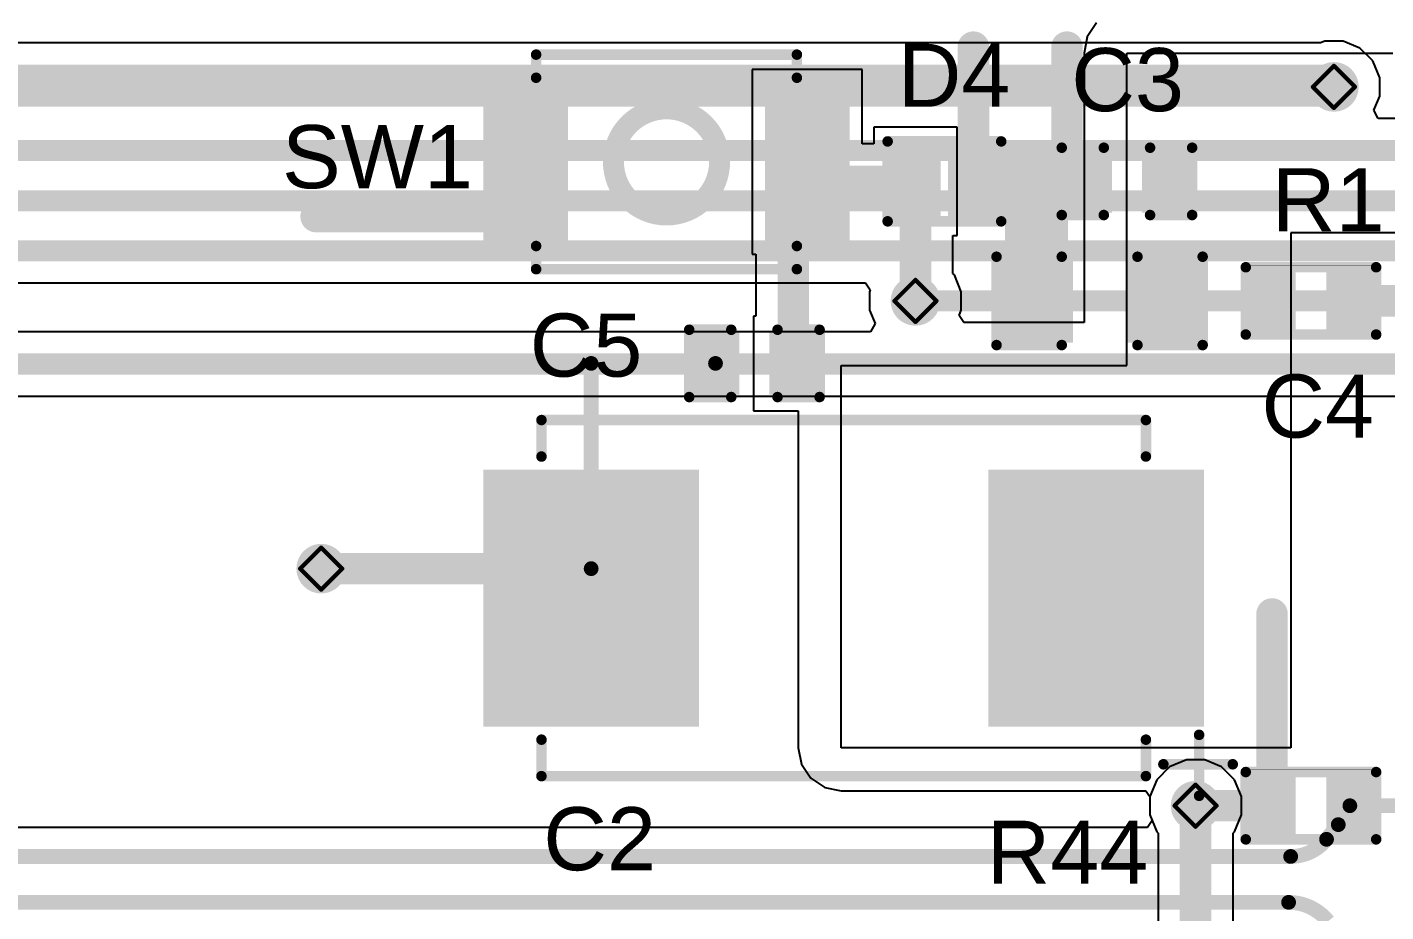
# Model space of a CAD drawing. Header units: inches. Extents: x -14 to 270, y -5 to 115.
# Drawn here: x 55.65 to 72.06, y 38.03 to 48.71 of the extents above; entities that cross this region are included whole.
import ezdxf

# ---------------------------------------------------------------- set-up
doc = ezdxf.new("R2010")
doc.units = ezdxf.units.IN
for name, color, linetype in [('Bottom Layer', 5, 'Continuous'), ('Drill Drawing', 1, 'Continuous'), ('Top Layer', 1, 'Continuous'), ('Top Overlay', 2, 'Continuous'), ('Top Paste', 8, 'Continuous'), ('Top Solder', 216, 'Continuous'), ('Via Holes', 16, 'Continuous')]:
    doc.layers.add(name, color=color, linetype=linetype)
doc.styles.add('Arial', font='', dxfattribs={"height": 0.2})
doc.styles.get('Arial').set_extended_font_data('Arial')

# ---------------------------------------------------------------- blocks, each defined once
blk = doc.blocks.new('R___0402_18')
at = {"layer": 'Top Layer'}
for points in [[(-0.6985, -0.31749746), (-0.6985, 0.31750254), (-0.2412999999999999, 0.31750254), (-0.2413, -0.31749746)], [(0.24130254, -0.31749746), (0.24130254, 0.31750254), (0.6985025399999999, 0.31750254), (0.6985025399999999, -0.31749746)]]:
    blk.add_hatch(color=1, dxfattribs=at).paths.add_polyline_path(points)
at = {"layer": 'Top Paste'}
for points in [[(-0.6985, -0.31749746), (-0.6985, 0.31750254), (-0.2412999999999999, 0.31750254), (-0.2413, -0.31749746)], [(0.24130254, -0.31749746), (0.24130254, 0.31750254), (0.6985025399999999, 0.31750254), (0.6985025399999999, -0.31749746)]]:
    blk.add_hatch(color=8, dxfattribs=at).paths.add_polyline_path(points)
at = {"layer": 'Top Solder'}
for points in [[(-0.75350116, -0.3724986199999999), (-0.75350116, 0.3725037), (-0.1862988399999999, 0.3725037), (-0.18629884, -0.3724986199999999)], [(0.18630138, -0.3724986199999999), (0.18630138, 0.3725037), (0.7535037, 0.3725037), (0.7535037, -0.3724986199999999)]]:
    blk.add_hatch(color=216, dxfattribs=at).paths.add_polyline_path(points)
at = {"layer": 'Top Overlay'}
for points in [[(-0.7874, -0.40639746, 0.127, 0.127, 0), (-0.78740254, 0.40640508, 0.127, 0.127, 0)], [(0.78740254, 0.40640508, 0.127, 0.127, 0), (-0.78740254, 0.40640508, 0.127, 0.127, 0)], [(0.78740254, 0.40640508, 0.127, 0.127, 0), (0.7874, -0.40639746, 0.127, 0.127, 0)], [(0.7874, -0.40639746, 0.127, 0.127, 0), (-0.7874, -0.40639746, 0.127, 0.127, 0)], [(0.8128, -0.4317974599999999, 0.0032258, 0.0032258, 0), (-0.8128, -0.4317974599999999, 0.0032258, 0.0032258, 0)]]:
    blk.add_lwpolyline(points, format="xyseb", dxfattribs=at)
for points in [[(-0.8191525399999998, 0.40640508, 0.0635, 0.0635, 1), (-0.75565254, 0.40640508, 0.0635, 0.0635, 1)], [(-0.8191525399999998, 0.40640508, 0.0635, 0.0635, 1), (-0.75565254, 0.40640508, 0.0635, 0.0635, 1)], [(0.75565254, 0.40640508, 0.0635, 0.0635, 1), (0.8191525399999998, 0.40640508, 0.0635, 0.0635, 1)], [(0.75565254, 0.40640508, 0.0635, 0.0635, 1), (0.8191525399999998, 0.40640508, 0.0635, 0.0635, 1)], [(-0.8191499999999999, -0.40639746, 0.0635, 0.0635, 1), (-0.7556499999999999, -0.40639746, 0.0635, 0.0635, 1)], [(-0.8191499999999999, -0.40639746, 0.0635, 0.0635, 1), (-0.7556499999999999, -0.40639746, 0.0635, 0.0635, 1)], [(-0.81360518, -0.4317974599999999, 0.0016129, 0.0016129, 1), (-0.8119948199999999, -0.4317974599999999, 0.0016129, 0.0016129, 1)], [(0.7556499999999999, -0.40639746, 0.0635, 0.0635, 1), (0.8191499999999999, -0.40639746, 0.0635, 0.0635, 1)], [(0.7556499999999999, -0.40639746, 0.0635, 0.0635, 1), (0.8191499999999999, -0.40639746, 0.0635, 0.0635, 1)], [(0.8119948199999999, -0.4317974599999999, 0.0016129, 0.0016129, 1), (0.81360518, -0.4317974599999999, 0.0016129, 0.0016129, 1)]]:
    blk.add_lwpolyline(points, format="xyseb", close=True, dxfattribs=at)
blk = doc.blocks.new('B3U_1000P_58')
at = {"layer": 'Top Layer'}
for points in [[(-2.10999959, 0.85999955), (-1.28999869, 0.85999955), (-1.28999869, -0.85999955), (-2.10999959, -0.85999955)], [(1.29000123, 0.85999955), (2.11000213, 0.85999955), (2.11000213, -0.85999955), (1.29000123, -0.85999955)]]:
    blk.add_hatch(color=1, dxfattribs=at).paths.add_polyline_path(points)
at = {"layer": 'Top Paste'}
for points in [[(-2.10999959, 0.85999955), (-1.28999869, 0.85999955), (-1.28999869, -0.85999955), (-2.10999959, -0.85999955)], [(1.29000123, 0.85999955), (2.11000213, 0.85999955), (2.11000213, -0.85999955), (1.29000123, -0.85999955)]]:
    blk.add_hatch(color=8, dxfattribs=at).paths.add_polyline_path(points)
at = {"layer": 'Top Solder'}
for points in [[(-2.21159959, 0.96159955), (-1.18839869, 0.96159955), (-1.18839869, -0.96159955), (-2.21159959, -0.96159955)], [(1.18840123, 0.96159955), (2.21160213, 0.96159955), (2.21160213, -0.96159955), (1.18840123, -0.96159955)]]:
    blk.add_hatch(color=216, dxfattribs=at).paths.add_polyline_path(points)
at = {"layer": 'Top Overlay'}
for points in [[(1.57480508, 1.2954, 0.127, 0.127, 0), (-1.5748, 1.29539746, 0.127, 0.127, 0)], [(-1.5748, 1.29539746, 0.127, 0.127, 0), (-1.5748, 1.016, 0.127, 0.127, 0)], [(1.57480508, 1.2954, 0.127, 0.127, 0), (1.57480254, 1.016, 0.127, 0.127, 0)], [(-1.5748, -1.016, 0.127, 0.127, 0), (-1.5748, -1.29539746, 0.127, 0.127, 0)], [(1.57480508, -1.2954, 0.127, 0.127, 0), (1.57480254, -1.016, 0.127, 0.127, 0)], [(1.57480508, -1.2954, 0.127, 0.127, 0), (-1.5748, -1.29539746, 0.127, 0.127, 0)]]:
    blk.add_lwpolyline(points, format="xyseb", dxfattribs=at)
for points in [[(-1.60655, 1.29539746, 0.0635, 0.0635, 1), (-1.54305, 1.29539746, 0.0635, 0.0635, 1)], [(-1.60655, 1.29539746, 0.0635, 0.0635, 1), (-1.54305, 1.29539746, 0.0635, 0.0635, 1)], [(1.54305508, 1.2954, 0.0635, 0.0635, 1), (1.60655508, 1.2954, 0.0635, 0.0635, 1)], [(1.54305508, 1.2954, 0.0635, 0.0635, 1), (1.60655508, 1.2954, 0.0635, 0.0635, 1)], [(-1.60655, 1.016, 0.0635, 0.0635, 1), (-1.54305, 1.016, 0.0635, 0.0635, 1)], [(1.54305254, 1.016, 0.0635, 0.0635, 1), (1.60655254, 1.016, 0.0635, 0.0635, 1)], [(0.64106806, 0, 0.254, 0.254, 1), (-0.64106806, 0, 0.254, 0.254, 1)], [(-0.7045680599999999, 0, 0.127, 0.127, 1), (-0.5775680599999999, 0, 0.127, 0.127, 1)], [(0.5775680599999999, 0, 0.127, 0.127, 1), (0.7045680599999999, 0, 0.127, 0.127, 1)], [(-1.60655, -1.016, 0.0635, 0.0635, 1), (-1.54305, -1.016, 0.0635, 0.0635, 1)], [(1.54305254, -1.016, 0.0635, 0.0635, 1), (1.60655254, -1.016, 0.0635, 0.0635, 1)], [(-1.60655, -1.29539746, 0.0635, 0.0635, 1), (-1.54305, -1.29539746, 0.0635, 0.0635, 1)], [(-1.60655, -1.29539746, 0.0635, 0.0635, 1), (-1.54305, -1.29539746, 0.0635, 0.0635, 1)], [(1.54305508, -1.2954, 0.0635, 0.0635, 1), (1.60655508, -1.2954, 0.0635, 0.0635, 1)], [(1.54305508, -1.2954, 0.0635, 0.0635, 1), (1.60655508, -1.2954, 0.0635, 0.0635, 1)]]:
    blk.add_lwpolyline(points, format="xyseb", close=True, dxfattribs=at)
blk = doc.blocks.new('R___0402_86')
at = {"layer": 'Top Layer'}
for points in [[(-0.6985, -0.3175), (-0.6985, 0.3175), (-0.2412999999999999, 0.3175), (-0.2413, -0.3175)], [(0.24130254, -0.3175), (0.24130254, 0.3175), (0.6985025399999999, 0.3175), (0.6985025399999999, -0.3175)]]:
    blk.add_hatch(color=1, dxfattribs=at).paths.add_polyline_path(points)
at = {"layer": 'Top Paste'}
for points in [[(-0.6985, -0.3175), (-0.6985, 0.3175), (-0.2412999999999999, 0.3175), (-0.2413, -0.3175)], [(0.24130254, -0.3175), (0.24130254, 0.3175), (0.6985025399999999, 0.3175), (0.6985025399999999, -0.3175)]]:
    blk.add_hatch(color=8, dxfattribs=at).paths.add_polyline_path(points)
at = {"layer": 'Top Solder'}
for points in [[(-0.75350116, -0.37250116), (-0.75350116, 0.37250116), (-0.1862988399999999, 0.37250116), (-0.18629884, -0.37250116)], [(0.18630138, -0.37250116), (0.18630138, 0.37250116), (0.7535037, 0.37250116), (0.7535037, -0.37250116)]]:
    blk.add_hatch(color=216, dxfattribs=at).paths.add_polyline_path(points)
at = {"layer": 'Top Overlay'}
for points in [[(0.7874, 0.4064, 0.127, 0.127, 0), (-0.7874, 0.4064, 0.127, 0.127, 0)], [(-0.7874, 0.4064, 0.127, 0.127, 0), (-0.7874, -0.4064, 0.127, 0.127, 0)], [(0.7874, 0.4064, 0.127, 0.127, 0), (0.7874, -0.4064, 0.127, 0.127, 0)], [(0.7874, -0.4064, 0.127, 0.127, 0), (-0.7874, -0.4064, 0.127, 0.127, 0)], [(0.8128, -0.4318, 0.0032258, 0.0032258, 0), (-0.8127974599999999, -0.4318, 0.0032258, 0.0032258, 0)]]:
    blk.add_lwpolyline(points, format="xyseb", dxfattribs=at)
for points in [[(-0.8191499999999999, 0.4064, 0.0635, 0.0635, 1), (-0.7556499999999999, 0.4064, 0.0635, 0.0635, 1)], [(-0.8191499999999999, 0.4064, 0.0635, 0.0635, 1), (-0.7556499999999999, 0.4064, 0.0635, 0.0635, 1)], [(0.7556499999999999, 0.4064, 0.0635, 0.0635, 1), (0.8191499999999999, 0.4064, 0.0635, 0.0635, 1)], [(0.7556499999999999, 0.4064, 0.0635, 0.0635, 1), (0.8191499999999999, 0.4064, 0.0635, 0.0635, 1)], [(-0.8191499999999999, -0.4064, 0.0635, 0.0635, 1), (-0.7556499999999999, -0.4064, 0.0635, 0.0635, 1)], [(-0.8191499999999999, -0.4064, 0.0635, 0.0635, 1), (-0.7556499999999999, -0.4064, 0.0635, 0.0635, 1)], [(-0.8136026399999999, -0.4318, 0.0016129, 0.0016129, 1), (-0.81199228, -0.4318, 0.0016129, 0.0016129, 1)], [(0.7556499999999999, -0.4064, 0.0635, 0.0635, 1), (0.8191499999999999, -0.4064, 0.0635, 0.0635, 1)], [(0.7556499999999999, -0.4064, 0.0635, 0.0635, 1), (0.8191499999999999, -0.4064, 0.0635, 0.0635, 1)], [(0.8119948199999999, -0.4318, 0.0016129, 0.0016129, 1), (0.81360518, -0.4318, 0.0016129, 0.0016129, 1)]]:
    blk.add_lwpolyline(points, format="xyseb", close=True, dxfattribs=at)
blk = doc.blocks.new('SOD_882_B__D___________107')
at = {"layer": 'Top Layer'}
for points in [[(-0.10000234, -0.4000004699999999), (-0.6000013399999999, -0.4000004699999999), (-0.6000013399999999, 0.4000004699999999), (-0.10000234, 0.4000004699999999)], [(0.5999987999999999, -0.4000004699999999), (0.09999980000000003, -0.4000004699999999), (0.09999979999999996, 0.4000004699999999), (0.5999987999999999, 0.4000004699999999)]]:
    blk.add_hatch(color=1, dxfattribs=at).paths.add_polyline_path(points)
at = {"layer": 'Top Paste'}
for points in [[(-0.10000234, -0.4000004699999999), (-0.6000013399999999, -0.4000004699999999), (-0.6000013399999999, 0.4000004699999999), (-0.10000234, 0.4000004699999999)], [(0.5999987999999999, -0.4000004699999999), (0.09999980000000003, -0.4000004699999999), (0.09999979999999996, 0.4000004699999999), (0.5999987999999999, 0.4000004699999999)]]:
    blk.add_hatch(color=8, dxfattribs=at).paths.add_polyline_path(points)
at = {"layer": 'Top Solder'}
for points in [[(-0.04500117999999993, -0.4550016299999999), (-0.6550024999999999, -0.4550016300000001), (-0.6550025, 0.4550016299999999), (-0.04500118000000007, 0.4550016300000001)], [(0.65499996, -0.4550016299999999), (0.04499864000000007, -0.4550016300000001), (0.04499863999999992, 0.4550016299999999), (0.6549999599999999, 0.4550016300000001)]]:
    blk.add_hatch(color=216, dxfattribs=at).paths.add_polyline_path(points)
at = {"layer": 'Top Overlay'}
for points in [[(-0.68580254, 0.4826, 0.127, 0.127, 0), (-0.68580254, -0.4826, 0.127, 0.127, 0)], [(0.6858, 0.4826, 0.127, 0.127, 0), (-0.68580254, 0.4826, 0.127, 0.127, 0)], [(0.6858, 0.4826, 0.127, 0.127, 0), (0.6858, -0.4826, 0.127, 0.127, 0)], [(0.6858, -0.4826, 0.127, 0.127, 0), (-0.68580254, -0.4826, 0.127, 0.127, 0)]]:
    blk.add_lwpolyline(points, format="xyseb", dxfattribs=at)
for points in [[(-0.71755254, 0.4826, 0.0635, 0.0635, 1), (-0.65405254, 0.4826, 0.0635, 0.0635, 1)], [(-0.71755254, 0.4826, 0.0635, 0.0635, 1), (-0.65405254, 0.4826, 0.0635, 0.0635, 1)], [(0.6540499999999999, 0.4826, 0.0635, 0.0635, 1), (0.71755, 0.4826, 0.0635, 0.0635, 1)], [(0.6540499999999999, 0.4826, 0.0635, 0.0635, 1), (0.71755, 0.4826, 0.0635, 0.0635, 1)], [(-0.71755254, -0.4826, 0.0635, 0.0635, 1), (-0.65405254, -0.4826, 0.0635, 0.0635, 1)], [(-0.71755254, -0.4826, 0.0635, 0.0635, 1), (-0.65405254, -0.4826, 0.0635, 0.0635, 1)], [(0.6540499999999999, -0.4826, 0.0635, 0.0635, 1), (0.71755, -0.4826, 0.0635, 0.0635, 1)], [(0.6540499999999999, -0.4826, 0.0635, 0.0635, 1), (0.71755, -0.4826, 0.0635, 0.0635, 1)]]:
    blk.add_lwpolyline(points, format="xyseb", close=True, dxfattribs=at)
blk = doc.blocks.new('C___0402_121')
at = {"layer": 'Top Layer'}
for points in [[(-0.6985025399999999, -0.3175), (-0.6985025399999999, 0.3175), (-0.24130254, 0.3175), (-0.24130254, -0.3175)], [(0.2412999999999999, -0.3175), (0.2413, 0.3175), (0.6985, 0.3175), (0.6985, -0.3175)]]:
    blk.add_hatch(color=1, dxfattribs=at).paths.add_polyline_path(points)
at = {"layer": 'Top Paste'}
for points in [[(-0.6985025399999999, -0.3175), (-0.6985025399999999, 0.3175), (-0.24130254, 0.3175), (-0.24130254, -0.3175)], [(0.2412999999999999, -0.3175), (0.2413, 0.3175), (0.6985, 0.3175), (0.6985, -0.3175)]]:
    blk.add_hatch(color=8, dxfattribs=at).paths.add_polyline_path(points)
at = {"layer": 'Top Solder'}
for points in [[(-0.75850242, -0.37749988), (-0.75850242, 0.37749988), (-0.1813026599999999, 0.37749988), (-0.18130266, -0.37749988)], [(0.18130012, -0.37749988), (0.18130012, 0.37749988), (0.7584998799999999, 0.37749988), (0.7584998799999999, -0.37749988)]]:
    blk.add_hatch(color=216, dxfattribs=at).paths.add_polyline_path(points)
at = {"layer": 'Top Overlay'}
for points in [[(-0.7874050799999999, -0.40640254, 0.127, 0.127, 0), (-0.7874050799999999, 0.40640254, 0.127, 0.127, 0)], [(-0.7874050799999999, 0.40640254, 0.127, 0.127, 0), (-0.27940254, 0.4064, 0.127, 0.127, 0)], [(0.2794, 0.40640254, 0.127, 0.127, 0), (0.7874, 0.4064, 0.127, 0.127, 0)], [(0.7874, -0.4064, 0.127, 0.127, 0), (0.7874, 0.4064, 0.127, 0.127, 0)], [(-0.7874050799999999, -0.40640254, 0.127, 0.127, 0), (-0.27940254, -0.4064, 0.127, 0.127, 0)], [(0.2794, -0.40640254, 0.127, 0.127, 0), (0.7874, -0.4064, 0.127, 0.127, 0)]]:
    blk.add_lwpolyline(points, format="xyseb", dxfattribs=at)
for points in [[(-0.8191550799999999, 0.40640254, 0.0635, 0.0635, 1), (-0.75565508, 0.40640254, 0.0635, 0.0635, 1)], [(-0.8191550799999999, 0.40640254, 0.0635, 0.0635, 1), (-0.75565508, 0.40640254, 0.0635, 0.0635, 1)], [(-0.31115254, 0.4064, 0.0635, 0.0635, 1), (-0.24765254, 0.4064, 0.0635, 0.0635, 1)], [(0.24765, 0.40640254, 0.0635, 0.0635, 1), (0.31115, 0.40640254, 0.0635, 0.0635, 1)], [(0.7556499999999999, 0.4064, 0.0635, 0.0635, 1), (0.8191499999999999, 0.4064, 0.0635, 0.0635, 1)], [(0.7556499999999999, 0.4064, 0.0635, 0.0635, 1), (0.8191499999999999, 0.4064, 0.0635, 0.0635, 1)], [(-0.8191550799999999, -0.40640254, 0.0635, 0.0635, 1), (-0.75565508, -0.40640254, 0.0635, 0.0635, 1)], [(-0.8191550799999999, -0.40640254, 0.0635, 0.0635, 1), (-0.75565508, -0.40640254, 0.0635, 0.0635, 1)], [(-0.31115254, -0.4064, 0.0635, 0.0635, 1), (-0.24765254, -0.4064, 0.0635, 0.0635, 1)], [(0.24765, -0.40640254, 0.0635, 0.0635, 1), (0.31115, -0.40640254, 0.0635, 0.0635, 1)], [(0.7556499999999999, -0.4064, 0.0635, 0.0635, 1), (0.8191499999999999, -0.4064, 0.0635, 0.0635, 1)], [(0.7556499999999999, -0.4064, 0.0635, 0.0635, 1), (0.8191499999999999, -0.4064, 0.0635, 0.0635, 1)]]:
    blk.add_lwpolyline(points, format="xyseb", close=True, dxfattribs=at)
blk = doc.blocks.new('C___0603_122')
at = {"layer": 'Top Layer'}
for points in [[(-0.3809999999999999, 0.4445), (-0.3810000000000001, -0.4445), (-1.143, -0.4445), (-1.143, 0.4445)], [(1.143, 0.4445), (1.143, -0.4445), (0.3809999999999999, -0.4445), (0.3810000000000001, 0.4445)]]:
    blk.add_hatch(color=1, dxfattribs=at).paths.add_polyline_path(points)
at = {"layer": 'Top Paste'}
for points in [[(-0.3809999999999999, 0.4445), (-0.3810000000000001, -0.4445), (-1.143, -0.4445), (-1.143, 0.4445)], [(1.143, 0.4445), (1.143, -0.4445), (0.3809999999999999, -0.4445), (0.3810000000000001, 0.4445)]]:
    blk.add_hatch(color=8, dxfattribs=at).paths.add_polyline_path(points)
at = {"layer": 'Top Solder'}
for points in [[(-0.3210001199999999, 0.5044998799999999), (-0.3210001200000001, -0.50449988), (-1.20299988, -0.5044998799999999), (-1.20299988, 0.50449988)], [(1.20299988, 0.5044998799999999), (1.20299988, -0.50449988), (0.3210001199999999, -0.5044998799999999), (0.3210001200000001, 0.50449988)]]:
    blk.add_hatch(color=216, dxfattribs=at).paths.add_polyline_path(points)
at = {"layer": 'Top Overlay'}
for points in [[(-1.2446, 0.5334, 0.127, 0.127, 0), (-0.4571999999999999, 0.5334, 0.127, 0.127, 0)], [(-1.2446, -0.5334, 0.127, 0.127, 0), (-1.2446, 0.5334, 0.127, 0.127, 0)], [(0.4571999999999999, 0.5334, 0.127, 0.127, 0), (1.2446, 0.5334, 0.127, 0.127, 0)], [(1.2446, -0.5334, 0.127, 0.127, 0), (1.2446, 0.5334, 0.127, 0.127, 0)], [(-1.2446, -0.5334, 0.127, 0.127, 0), (-0.4571999999999999, -0.5334, 0.127, 0.127, 0)], [(0.4571999999999999, -0.5334, 0.127, 0.127, 0), (1.2446, -0.5334, 0.127, 0.127, 0)]]:
    blk.add_lwpolyline(points, format="xyseb", dxfattribs=at)
for points in [[(-1.27635, 0.5334, 0.0635, 0.0635, 1), (-1.21285, 0.5334, 0.0635, 0.0635, 1)], [(-1.27635, 0.5334, 0.0635, 0.0635, 1), (-1.21285, 0.5334, 0.0635, 0.0635, 1)], [(-0.4889499999999999, 0.5334, 0.0635, 0.0635, 1), (-0.42545, 0.5334, 0.0635, 0.0635, 1)], [(0.42545, 0.5334, 0.0635, 0.0635, 1), (0.4889499999999999, 0.5334, 0.0635, 0.0635, 1)], [(1.21285, 0.5334, 0.0635, 0.0635, 1), (1.27635, 0.5334, 0.0635, 0.0635, 1)], [(1.21285, 0.5334, 0.0635, 0.0635, 1), (1.27635, 0.5334, 0.0635, 0.0635, 1)], [(-1.27635, -0.5334, 0.0635, 0.0635, 1), (-1.21285, -0.5334, 0.0635, 0.0635, 1)], [(-1.27635, -0.5334, 0.0635, 0.0635, 1), (-1.21285, -0.5334, 0.0635, 0.0635, 1)], [(-0.4889499999999999, -0.5334, 0.0635, 0.0635, 1), (-0.42545, -0.5334, 0.0635, 0.0635, 1)], [(0.42545, -0.5334, 0.0635, 0.0635, 1), (0.4889499999999999, -0.5334, 0.0635, 0.0635, 1)], [(1.21285, -0.5334, 0.0635, 0.0635, 1), (1.27635, -0.5334, 0.0635, 0.0635, 1)], [(1.21285, -0.5334, 0.0635, 0.0635, 1), (1.27635, -0.5334, 0.0635, 0.0635, 1)]]:
    blk.add_lwpolyline(points, format="xyseb", close=True, dxfattribs=at)
blk = doc.blocks.new('C___0402_123')
at = {"layer": 'Top Layer'}
for points in [[(-0.6985025399999999, -0.3175), (-0.6985025399999999, 0.3175), (-0.24130254, 0.3175), (-0.24130254, -0.3175)], [(0.2412999999999999, -0.3175), (0.2413, 0.3175), (0.6985, 0.3175), (0.6985, -0.3175)]]:
    blk.add_hatch(color=1, dxfattribs=at).paths.add_polyline_path(points)
at = {"layer": 'Top Paste'}
for points in [[(-0.6985025399999999, -0.3175), (-0.6985025399999999, 0.3175), (-0.24130254, 0.3175), (-0.24130254, -0.3175)], [(0.2412999999999999, -0.3175), (0.2413, 0.3175), (0.6985, 0.3175), (0.6985, -0.3175)]]:
    blk.add_hatch(color=8, dxfattribs=at).paths.add_polyline_path(points)
at = {"layer": 'Top Solder'}
for points in [[(-0.75850242, -0.37749988), (-0.75850242, 0.37749988), (-0.1813026599999999, 0.37749988), (-0.18130266, -0.37749988)], [(0.18130012, -0.37749988), (0.18130012, 0.37749988), (0.7584998799999999, 0.37749988), (0.7584998799999999, -0.37749988)]]:
    blk.add_hatch(color=216, dxfattribs=at).paths.add_polyline_path(points)
at = {"layer": 'Top Overlay'}
for points in [[(-0.7874, 0.4064, 0.127, 0.127, 0), (-0.27940254, 0.40640254, 0.127, 0.127, 0)], [(-0.7874, -0.4064, 0.127, 0.127, 0), (-0.7874, 0.4064, 0.127, 0.127, 0)], [(0.2794, 0.4064, 0.127, 0.127, 0), (0.7874, 0.4064, 0.127, 0.127, 0)], [(0.7874, -0.4064, 0.127, 0.127, 0), (0.7874, 0.4064, 0.127, 0.127, 0)], [(-0.7874, -0.4064, 0.127, 0.127, 0), (-0.27940254, -0.40640254, 0.127, 0.127, 0)], [(0.2794, -0.4064, 0.127, 0.127, 0), (0.7874, -0.4064, 0.127, 0.127, 0)]]:
    blk.add_lwpolyline(points, format="xyseb", dxfattribs=at)
for points in [[(-0.8191499999999999, 0.4064, 0.0635, 0.0635, 1), (-0.7556499999999999, 0.4064, 0.0635, 0.0635, 1)], [(-0.8191499999999999, 0.4064, 0.0635, 0.0635, 1), (-0.7556499999999999, 0.4064, 0.0635, 0.0635, 1)], [(-0.31115254, 0.40640254, 0.0635, 0.0635, 1), (-0.24765254, 0.40640254, 0.0635, 0.0635, 1)], [(0.24765, 0.4064, 0.0635, 0.0635, 1), (0.31115, 0.4064, 0.0635, 0.0635, 1)], [(0.7556499999999999, 0.4064, 0.0635, 0.0635, 1), (0.8191499999999999, 0.4064, 0.0635, 0.0635, 1)], [(0.7556499999999999, 0.4064, 0.0635, 0.0635, 1), (0.8191499999999999, 0.4064, 0.0635, 0.0635, 1)], [(-0.8191499999999999, -0.4064, 0.0635, 0.0635, 1), (-0.7556499999999999, -0.4064, 0.0635, 0.0635, 1)], [(-0.8191499999999999, -0.4064, 0.0635, 0.0635, 1), (-0.7556499999999999, -0.4064, 0.0635, 0.0635, 1)], [(-0.31115254, -0.40640254, 0.0635, 0.0635, 1), (-0.24765254, -0.40640254, 0.0635, 0.0635, 1)], [(0.24765, -0.4064, 0.0635, 0.0635, 1), (0.31115, -0.4064, 0.0635, 0.0635, 1)], [(0.7556499999999999, -0.4064, 0.0635, 0.0635, 1), (0.8191499999999999, -0.4064, 0.0635, 0.0635, 1)], [(0.7556499999999999, -0.4064, 0.0635, 0.0635, 1), (0.8191499999999999, -0.4064, 0.0635, 0.0635, 1)]]:
    blk.add_lwpolyline(points, format="xyseb", close=True, dxfattribs=at)
blk = doc.blocks.new('C____D_124')
at = {"layer": 'Top Layer'}
for points in [[(-4.25000166, 1.44999964), (-1.85000138, 1.44999964), (-1.85000138, -1.44999964), (-4.25000166, -1.44999964)], [(1.8499963, 1.44999964), (4.249996579999999, 1.44999964), (4.249996579999999, -1.44999964), (1.8499963, -1.44999964)]]:
    blk.add_hatch(color=1, dxfattribs=at).paths.add_polyline_path(points)
at = {"layer": 'Top Paste'}
for points in [[(-4.25000166, 1.44999964), (-1.85000138, 1.44999964), (-1.85000138, -1.44999964), (-4.25000166, -1.44999964)], [(1.8499963, 1.44999964), (4.249996579999999, 1.44999964), (4.249996579999999, -1.44999964), (1.8499963, -1.44999964)]]:
    blk.add_hatch(color=8, dxfattribs=at).paths.add_polyline_path(points)
at = {"layer": 'Top Solder'}
for points in [[(-4.35160166, 1.55159964), (-1.74840138, 1.55159964), (-1.74840138, -1.55159964), (-4.35160166, -1.55159964)], [(1.7483963, 1.55159964), (4.35159658, 1.55159964), (4.35159658, -1.55159964), (1.7483963, -1.55159964)]]:
    blk.add_hatch(color=216, dxfattribs=at).paths.add_polyline_path(points)
at = {"layer": 'Top Overlay'}
for points in [[(-4.29260254, 2.3876, 0.127, 0.127, 0), (-4.29260254, 1.651, 0.127, 0.127, 0)], [(-3.650002859999999, 2.15000078, 0.127, 0.127, 0), (-3.6500054, 1.70939968, 0.127, 0.127, 0)], [(3.64999778, 2.15000078, 0.127, 0.127, 0), (-3.650002859999999, 2.15000078, 0.127, 0.127, 0)], [(3.64999778, 2.15000078, 0.127, 0.127, 0), (3.64999778, 1.70939968, 0.127, 0.127, 0)], [(-3.86080254, 2.0066, 0.127, 0.127, 0), (-4.69900508, 2.00659746, 0.127, 0.127, 0)], [(-3.650002859999999, -2.15000078, 0.127, 0.127, 0), (-3.6500054, -1.70939968, 0.127, 0.127, 0)], [(3.64999778, -1.70939968, 0.127, 0.127, 0), (3.64999778, -2.15000078, 0.127, 0.127, 0)], [(3.64999778, -2.15000078, 0.127, 0.127, 0), (-3.650002859999999, -2.15000078, 0.127, 0.127, 0)]]:
    blk.add_lwpolyline(points, format="xyseb", dxfattribs=at)
for points in [[(-4.32435254, 2.3876, 0.0635, 0.0635, 1), (-4.26085254, 2.3876, 0.0635, 0.0635, 1)], [(-3.68175286, 2.15000078, 0.0635, 0.0635, 1), (-3.61825286, 2.15000078, 0.0635, 0.0635, 1)], [(-3.68175286, 2.15000078, 0.0635, 0.0635, 1), (-3.61825286, 2.15000078, 0.0635, 0.0635, 1)], [(3.61824778, 2.15000078, 0.0635, 0.0635, 1), (3.681747779999999, 2.15000078, 0.0635, 0.0635, 1)], [(3.61824778, 2.15000078, 0.0635, 0.0635, 1), (3.681747779999999, 2.15000078, 0.0635, 0.0635, 1)], [(-4.73075508, 2.00659746, 0.0635, 0.0635, 1), (-4.667255079999999, 2.00659746, 0.0635, 0.0635, 1)], [(-3.89255254, 2.0066, 0.0635, 0.0635, 1), (-3.82905254, 2.0066, 0.0635, 0.0635, 1)], [(-4.32435254, 1.651, 0.0635, 0.0635, 1), (-4.26085254, 1.651, 0.0635, 0.0635, 1)], [(-3.6817554, 1.70939968, 0.0635, 0.0635, 1), (-3.6182554, 1.70939968, 0.0635, 0.0635, 1)], [(3.61824778, 1.70939968, 0.0635, 0.0635, 1), (3.681747779999999, 1.70939968, 0.0635, 0.0635, 1)], [(-3.6817554, -1.70939968, 0.0635, 0.0635, 1), (-3.6182554, -1.70939968, 0.0635, 0.0635, 1)], [(3.61824778, -1.70939968, 0.0635, 0.0635, 1), (3.681747779999999, -1.70939968, 0.0635, 0.0635, 1)], [(-3.68175286, -2.15000078, 0.0635, 0.0635, 1), (-3.61825286, -2.15000078, 0.0635, 0.0635, 1)], [(-3.68175286, -2.15000078, 0.0635, 0.0635, 1), (-3.61825286, -2.15000078, 0.0635, 0.0635, 1)], [(3.61824778, -2.15000078, 0.0635, 0.0635, 1), (3.681747779999999, -2.15000078, 0.0635, 0.0635, 1)], [(3.61824778, -2.15000078, 0.0635, 0.0635, 1), (3.681747779999999, -2.15000078, 0.0635, 0.0635, 1)]]:
    blk.add_lwpolyline(points, format="xyseb", close=True, dxfattribs=at)

msp = doc.modelspace()

# ---------------------------------------------------------------- hatches: boundary and pattern name
at = {"layer": 'Bottom Layer'}
h = msp.add_hatch(color=5, dxfattribs=at)
edge = h.paths.add_edge_path()
edge.add_arc((71.43511747999999, 47.99197411999999), 0.2999994, 0, 360)
h = msp.add_hatch(color=5, dxfattribs=at)
edge = h.paths.add_edge_path()
edge.add_arc((66.38119565999999, 45.40795592), 0.2999994, 0, 360)
h = msp.add_hatch(color=5, dxfattribs=at)
edge = h.paths.add_edge_path()
edge.add_arc((59.20459584, 42.17459434), 0.2999994, 0, 360)
h = msp.add_hatch(color=5, dxfattribs=at)
edge = h.paths.add_edge_path()
edge.add_arc((69.76454932, 39.31195845999999), 0.2999994, 0, 360)
at = {"layer": 'Top Layer'}
h = msp.add_hatch(color=1, dxfattribs=at)
edge = h.paths.add_edge_path()
edge.add_arc((71.43511747999999, 47.99197411999999), 0.2999994, 0, 360)
for points in [[(67.4621968, 44.96345591999999), (68.2241968, 44.96345591999999), (68.2241968, 47.25754328), (67.4621968, 47.25754328)], [(67.4621968, 46.53364074), (68.69408664, 46.53364074), (68.69408664, 47.25754074), (67.4621968, 47.25754074)], [(67.79239679999999, 46.53364074), (68.69408664, 46.53364074), (68.69408664, 47.16864073999999), (67.79239679999999, 47.16864073999999)]]:
    msp.add_hatch(color=1, dxfattribs=at).paths.add_polyline_path(points)
h = msp.add_hatch(color=1, dxfattribs=at)
edge = h.paths.add_edge_path()
edge.add_arc((66.38119565999999, 45.40795592), 0.2999994, 0, 360)
h = msp.add_hatch(color=1, dxfattribs=at)
edge = h.paths.add_edge_path()
edge.add_arc((59.20459584, 42.17459434), 0.2999994, 0, 360)
h = msp.add_hatch(color=1, dxfattribs=at)
edge = h.paths.add_edge_path()
edge.add_arc((69.76454932, 39.31195845999999), 0.2999994, 0, 360)
at = {"layer": 'Via Holes'}
h = msp.add_hatch(color=7, dxfattribs=at)
edge = h.paths.add_edge_path()
edge.add_arc((71.43511747999999, 47.99197411999999), 0.1499997, 0, 360)
h = msp.add_hatch(color=7, dxfattribs=at)
edge = h.paths.add_edge_path()
edge.add_arc((66.38119565999999, 45.40795592), 0.1499997, 0, 360)
h = msp.add_hatch(color=7, dxfattribs=at)
edge = h.paths.add_edge_path()
edge.add_arc((59.20459584, 42.17459434), 0.1499997, 0, 360)
h = msp.add_hatch(color=7, dxfattribs=at)
edge = h.paths.add_edge_path()
edge.add_arc((69.76454932, 39.31195845999999), 0.1499997, 0, 360)

# ---------------------------------------------------------------- linework, layer by layer
at = {"layer": 'Bottom Layer'}
for p, q in [((71.27175484, 48.52395172), (49.4132997, 48.52395172)), ((71.32491958, 48.54597352), (71.27175484, 48.52395172)), ((71.54531538, 48.54597352), (71.32491958, 48.54597352)), ((71.74893193999999, 48.46163282), (71.54531538, 48.54597352)), ((71.90477617999998, 48.30578858), (71.74893193999999, 48.46163282)), ((71.98911688, 48.10217202), (71.90477617999998, 48.30578858)), ((71.98911688, 47.88177622), (71.98911688, 48.10217202)), ((71.91896716, 47.71241663999999), (71.98911688, 47.88177622)), ((71.97018118, 47.61081664), (71.91896716, 47.71241663999999)), ((114.523647, 47.61081918), (71.97018118, 47.61081664)), ((49.18429076, 45.62429026), (65.77972111999999, 45.62429026)), ((65.77972111999999, 45.62429026), (65.83616753999999, 45.5398124)), ((65.83616753999999, 45.5398124), (65.82719626, 45.51815382)), ((65.82719626, 45.51815382), (65.82719626, 45.29775802)), ((65.82719626, 45.29775802), (65.8942421, 45.13589652)), ((65.8942421, 45.13589652), (65.83863388, 45.03429652)), ((65.83863388, 45.03429652), (50.38221318, 45.03429398)), ((50.38220302, 44.25736386), (74.3991908, 44.2573664)), ((69.45073486, 39.78161716), (69.29489061999999, 39.62577292)), ((69.65435142, 39.86595785999999), (69.45073486, 39.78161716)), ((69.87474722, 39.86595785999999), (69.65435142, 39.86595785999999)), ((70.07836377999999, 39.78161716), (69.87474722, 39.86595785999999)), ((70.23420802, 39.62577292), (70.07836377999999, 39.78161716)), ((69.29489061999999, 39.62577292), (69.21054991999999, 39.42215636)), ((70.31854872, 39.42215636), (70.23420802, 39.62577292)), ((69.21054991999999, 39.42215636), (69.21054991999999, 39.20176056)), ((70.31854872, 39.20176056), (70.31854872, 39.42215636)), ((69.21054991999999, 39.20176056), (69.29489061999999, 38.998144)), ((70.23420802, 38.998144), (70.31854872, 39.20176056)), ((69.29489061999999, 38.998144), (69.3113422, 38.98169242)), ((69.3113422, 38.98169242), (69.3113422, 37.86421687999999)), ((70.21775643999999, 38.98169242), (70.23420802, 38.998144)), ((70.21775643999999, 37.86421687999999), (70.21775643999999, 38.98169242))]:
    msp.add_line(p, q, dxfattribs=at)
for points in [[(49.4132997, 48.00599999999999, 0.508, 0.508, 0), (71.43511747999999, 48.00599999999999, 0.508, 0.508, 0)], [(71.43511747999999, 47.99197411999999, 0.508, 0.508, 0), (71.43511747999999, 48.00599999999999, 0.508, 0.508, 0)], [(49.52355094, 47.22234904, 0.254, 0.254, 0), (114.523647, 47.22235411999999, 0.254, 0.254, 0)], [(50.20618102, 46.61754964, 0.254, 0.254, 0), (113.89845394, 46.61755472, 0.254, 0.254, 0)], [(49.18429076, 46.01275532, 0.254, 0.254, 0), (113.11971534, 46.01275532, 0.254, 0.254, 0)], [(66.38119565999999, 45.40795592, 0.254, 0.254, 0), (74.9420015, 45.40795592, 0.254, 0.254, 0)], [(49.98719999999999, 44.64582892, 0.254, 0.254, 0), (94.99171756, 44.645834, 0.254, 0.254, 0)], [(69.76454932, 37.53395084, 0.3809999999999999, 0.3809999999999999, 0), (69.76454932, 39.31195845999999, 0.3809999999999999, 0.3809999999999999, 0)]]:
    msp.add_lwpolyline(points, format="xyseb", dxfattribs=at)
for points in [[(71.30811747999999, 48.00599999999999, 0.254, 0.254, 1), (71.56211748, 48.00599999999999, 0.254, 0.254, 1)], [(71.30811747999999, 48.00599999999999, 0.254, 0.254, 1), (71.56211748, 48.00599999999999, 0.254, 0.254, 1)], [(71.30811747999999, 47.99197411999999, 0.254, 0.254, 1), (71.56211748, 47.99197411999999, 0.254, 0.254, 1)], [(66.31769566, 45.40795592, 0.127, 0.127, 1), (66.44469566, 45.40795592, 0.127, 0.127, 1)], [(69.66929932, 39.31195845999999, 0.1905, 0.1905, 1), (69.85979932, 39.31195845999999, 0.1905, 0.1905, 1)]]:
    msp.add_lwpolyline(points, format="xyseb", close=True, dxfattribs=at)
at = {"layer": 'Drill Drawing'}
for points in [[(71.18111748, 47.99197411999999, 0.0508, 0.0508, 0), (71.43511747999999, 48.24597411999999, 0.0508, 0.0508, 0)], [(71.43511747999999, 48.24597411999999, 0.0508, 0.0508, 0), (71.68911748, 47.99197411999999, 0.0508, 0.0508, 0)], [(71.18111748, 47.99197411999999, 0.0508, 0.0508, 0), (71.43511747999999, 47.73797412, 0.0508, 0.0508, 0)], [(71.43511747999999, 47.73797412, 0.0508, 0.0508, 0), (71.68911748, 47.99197411999999, 0.0508, 0.0508, 0)], [(66.12719566, 45.40795592, 0.0508, 0.0508, 0), (66.38119565999999, 45.66195592, 0.0508, 0.0508, 0)], [(66.38119565999999, 45.66195592, 0.0508, 0.0508, 0), (66.63519566, 45.40795592, 0.0508, 0.0508, 0)], [(66.12719566, 45.40795592, 0.0508, 0.0508, 0), (66.38119565999999, 45.15395592, 0.0508, 0.0508, 0)], [(66.38119565999999, 45.15395592, 0.0508, 0.0508, 0), (66.63519566, 45.40795592, 0.0508, 0.0508, 0)], [(58.95059584, 42.17459434, 0.0508, 0.0508, 0), (59.20459584, 42.42859434, 0.0508, 0.0508, 0)], [(59.20459584, 42.42859434, 0.0508, 0.0508, 0), (59.45859584, 42.17459434, 0.0508, 0.0508, 0)], [(58.95059584, 42.17459434, 0.0508, 0.0508, 0), (59.20459584, 41.92059434, 0.0508, 0.0508, 0)], [(59.20459584, 41.92059434, 0.0508, 0.0508, 0), (59.45859584, 42.17459434, 0.0508, 0.0508, 0)], [(69.51054932, 39.31195845999999, 0.0508, 0.0508, 0), (69.76454932, 39.56595846, 0.0508, 0.0508, 0)], [(69.76454932, 39.56595846, 0.0508, 0.0508, 0), (70.01854932, 39.31195845999999, 0.0508, 0.0508, 0)], [(69.51054932, 39.31195845999999, 0.0508, 0.0508, 0), (69.76454932, 39.05795846, 0.0508, 0.0508, 0)], [(69.76454932, 39.05795846, 0.0508, 0.0508, 0), (70.01854932, 39.31195845999999, 0.0508, 0.0508, 0)]]:
    msp.add_lwpolyline(points, format="xyseb", dxfattribs=at)
for points in [[(71.42241748, 48.24597411999999, 0.0254, 0.0254, 1), (71.44781748, 48.24597411999999, 0.0254, 0.0254, 1)], [(71.42241748, 48.24597411999999, 0.0254, 0.0254, 1), (71.44781748, 48.24597411999999, 0.0254, 0.0254, 1)], [(71.16841747999999, 47.99197411999999, 0.0254, 0.0254, 1), (71.19381747999999, 47.99197411999999, 0.0254, 0.0254, 1)], [(71.16841747999999, 47.99197411999999, 0.0254, 0.0254, 1), (71.19381747999999, 47.99197411999999, 0.0254, 0.0254, 1)], [(71.67641748, 47.99197411999999, 0.0254, 0.0254, 1), (71.70181747999999, 47.99197411999999, 0.0254, 0.0254, 1)], [(71.67641748, 47.99197411999999, 0.0254, 0.0254, 1), (71.70181747999999, 47.99197411999999, 0.0254, 0.0254, 1)], [(71.42241748, 47.73797412, 0.0254, 0.0254, 1), (71.44781748, 47.73797412, 0.0254, 0.0254, 1)], [(71.42241748, 47.73797412, 0.0254, 0.0254, 1), (71.44781748, 47.73797412, 0.0254, 0.0254, 1)], [(66.36849566, 45.66195592, 0.0254, 0.0254, 1), (66.39389566, 45.66195592, 0.0254, 0.0254, 1)], [(66.36849566, 45.66195592, 0.0254, 0.0254, 1), (66.39389566, 45.66195592, 0.0254, 0.0254, 1)], [(66.11449565999999, 45.40795592, 0.0254, 0.0254, 1), (66.13989566000001, 45.40795592, 0.0254, 0.0254, 1)], [(66.11449565999999, 45.40795592, 0.0254, 0.0254, 1), (66.13989566000001, 45.40795592, 0.0254, 0.0254, 1)], [(66.62249566, 45.40795592, 0.0254, 0.0254, 1), (66.64789565999999, 45.40795592, 0.0254, 0.0254, 1)], [(66.62249566, 45.40795592, 0.0254, 0.0254, 1), (66.64789565999999, 45.40795592, 0.0254, 0.0254, 1)], [(66.36849566, 45.15395592, 0.0254, 0.0254, 1), (66.39389566, 45.15395592, 0.0254, 0.0254, 1)], [(66.36849566, 45.15395592, 0.0254, 0.0254, 1), (66.39389566, 45.15395592, 0.0254, 0.0254, 1)], [(59.19189584, 42.42859434, 0.0254, 0.0254, 1), (59.21729584, 42.42859434, 0.0254, 0.0254, 1)], [(59.19189584, 42.42859434, 0.0254, 0.0254, 1), (59.21729584, 42.42859434, 0.0254, 0.0254, 1)], [(58.93789584, 42.17459434, 0.0254, 0.0254, 1), (58.96329583999999, 42.17459434, 0.0254, 0.0254, 1)], [(58.93789584, 42.17459434, 0.0254, 0.0254, 1), (58.96329583999999, 42.17459434, 0.0254, 0.0254, 1)], [(59.44589584, 42.17459434, 0.0254, 0.0254, 1), (59.47129584, 42.17459434, 0.0254, 0.0254, 1)], [(59.44589584, 42.17459434, 0.0254, 0.0254, 1), (59.47129584, 42.17459434, 0.0254, 0.0254, 1)], [(59.19189584, 41.92059434, 0.0254, 0.0254, 1), (59.21729584, 41.92059434, 0.0254, 0.0254, 1)], [(59.19189584, 41.92059434, 0.0254, 0.0254, 1), (59.21729584, 41.92059434, 0.0254, 0.0254, 1)], [(69.75184931999999, 39.56595846, 0.0254, 0.0254, 1), (69.77724932, 39.56595846, 0.0254, 0.0254, 1)], [(69.75184931999999, 39.56595846, 0.0254, 0.0254, 1), (69.77724932, 39.56595846, 0.0254, 0.0254, 1)], [(69.49784932, 39.31195845999999, 0.0254, 0.0254, 1), (69.52324931999999, 39.31195845999999, 0.0254, 0.0254, 1)], [(69.49784932, 39.31195845999999, 0.0254, 0.0254, 1), (69.52324931999999, 39.31195845999999, 0.0254, 0.0254, 1)], [(70.00584932, 39.31195845999999, 0.0254, 0.0254, 1), (70.03124932, 39.31195845999999, 0.0254, 0.0254, 1)], [(70.00584932, 39.31195845999999, 0.0254, 0.0254, 1), (70.03124932, 39.31195845999999, 0.0254, 0.0254, 1)], [(69.75184931999999, 39.05795846, 0.0254, 0.0254, 1), (69.77724932, 39.05795846, 0.0254, 0.0254, 1)], [(69.75184931999999, 39.05795846, 0.0254, 0.0254, 1), (69.77724932, 39.05795846, 0.0254, 0.0254, 1)]]:
    msp.add_lwpolyline(points, format="xyseb", close=True, dxfattribs=at)
at = {"layer": 'Top Layer'}
for p, q in [((68.5691415, 48.76420269999999), (68.45686334, 48.59616646)), ((68.45686334, 48.59616646), (68.41743746, 48.39795502)), ((68.41743746, 48.39795502), (68.41743746, 46.27964074)), ((68.93538917999999, 46.27964074), (68.93538917999999, 48.39795502)), ((68.93538917999999, 48.39795502), (72.1480015, 48.39795502)), ((65.73854772, 48.20054621999999), (64.41054935999999, 48.20054621999999)), ((64.41054935999999, 48.20054621999999), (64.41054935999999, 45.97254966)), ((65.73854772, 47.30434786), (65.73854772, 48.20054621999999)), ((66.88519516, 47.50513993999999), (65.87719616, 47.50513993999999)), ((65.87719616, 47.50513993999999), (65.87719616, 47.30434786)), ((66.88519516, 46.19714154), (66.88519516, 47.50513993999999)), ((65.87719616, 47.30434786), (65.73854772, 47.30434786)), ((68.41743746, 46.27964074), (68.41743746, 45.14575172)), ((68.93538917999999, 44.62779999999999), (68.93538917999999, 46.27964074)), ((66.83440278, 45.73822196), (66.83440278, 46.19714154)), ((66.83440278, 46.19714154), (66.88519516, 46.19714154)), ((70.91659426, 46.22795427999999), (70.91659426, 40.01045592)), ((74.01975798, 46.22795427999999), (70.91659426, 46.22795427999999)), ((64.41054935999999, 45.97254966), (64.45292925999999, 45.97254966)), ((64.45292925999999, 45.97254966), (64.45292925999999, 45.2246238)), ((66.85085435999999, 45.72177038), (66.83440278, 45.73822196)), ((66.93519506, 45.51815382), (66.85085435999999, 45.72177038)), ((66.93519506, 45.29775802), (66.93519506, 45.51815382)), ((66.90722457999999, 45.23022958), (66.93519506, 45.29775802)), ((64.45292925999999, 45.2246238), (64.42353638, 45.2246238)), ((64.42353638, 45.2246238), (64.42353638, 44.0816238)), ((66.963671, 45.14575172), (66.90722457999999, 45.23022958)), ((68.41743746, 45.14575172), (66.963671, 45.14575172)), ((65.48455025999999, 40.01045592), (65.48455025999999, 44.62779999999999)), ((65.48455025999999, 44.62779999999999), (68.93538917999999, 44.62779999999999)), ((64.42353638, 44.0816238), (64.96659854, 44.0816238)), ((64.96659854, 44.0816238), (64.96659854, 40.01045592)), ((64.96659854, 40.01045592), (65.00602442, 39.81224448)), ((70.91659426, 40.01045592), (65.48455025999999, 40.01045592)), ((65.00602442, 39.81224448), (65.11830257999999, 39.64420824)), ((65.11830257999999, 39.64420824), (65.28633882, 39.53193008)), ((65.28633882, 39.53193008), (65.48455025999999, 39.4925042)), ((65.48455025999999, 39.4925042), (69.16354467999999, 39.4925042)), ((69.16354467999999, 39.4925042), (69.21054991999999, 39.42215382)), ((69.21054991999999, 39.42215382), (69.21054991999999, 39.20176056)), ((69.23898267999999, 39.13311452), (69.18253626, 39.04863666)), ((69.21054991999999, 39.20176056), (69.23898267999999, 39.13311452)), ((69.18253626, 39.04863666), (49.13545672, 39.04863666))]:
    msp.add_line(p, q, dxfattribs=at)
for points in [[(67.08119679999999, 46.85114074, 0.3809999999999999, 0.3809999999999999, 0), (67.08119679999999, 48.4718614, 0.3809999999999999, 0.3809999999999999, 0)], [(68.21148664, 46.85114074, 0.3809999999999999, 0.3809999999999999, 0), (68.21148664, 48.4718614, 0.3809999999999999, 0.3809999999999999, 0)], [(65.07454854, 46.42614794, 0.3809999999999999, 0.3809999999999999, -0.4142135623730951), (65.49954134, 46.85114074, 0.3809999999999999, 0.3809999999999999, 0)], [(65.49954134, 46.85114074, 0.3809999999999999, 0.3809999999999999, 0), (66.38119565999999, 46.85114074, 0.3809999999999999, 0.3809999999999999, 0)], [(66.38119565999999, 45.40795592, 0.3809999999999999, 0.3809999999999999, 0), (66.38119565999999, 46.85114074, 0.3809999999999999, 0.3809999999999999, 0)], [(59.1432015, 46.42614794, 0.3809999999999999, 0.3809999999999999, 0), (61.67454772, 46.42614794, 0.3809999999999999, 0.3809999999999999, 0)], [(64.90613637999999, 46.42614794, 0.3809999999999999, 0.3809999999999999, 0), (65.07454854, 46.42614794, 0.3809999999999999, 0.3809999999999999, 0)], [(64.90613637999999, 44.6531238, 0.3809999999999999, 0.3809999999999999, 0), (64.90613637999999, 46.42614794, 0.3809999999999999, 0.3809999999999999, 0)], [(67.79239679999999, 45.40795592, 0.3809999999999999, 0.3809999999999999, 0), (67.79239679999999, 46.38755264, 0.3809999999999999, 0.3809999999999999, 0)], [(71.6277968, 45.40795592, 0.3809999999999999, 0.3809999999999999, 0), (73.26975694, 45.40795592, 0.3809999999999999, 0.3809999999999999, 0)], [(62.46455121999999, 42.17459434, 0.1778, 0.1778, 0), (62.46455121999999, 44.6531238, 0.1778, 0.1778, 0)], [(62.46455121999999, 44.6531238, 0.1778, 0.1778, 0), (63.96633384, 44.6531238, 0.1778, 0.1778, 0)], [(59.1432015, 42.1132, 0.3809999999999999, 0.3809999999999999, -0.4142135623730951), (59.20459584, 42.17459434, 0.3809999999999999, 0.3809999999999999, 0)], [(59.20459584, 42.17459434, 0.3809999999999999, 0.3809999999999999, 0), (62.46455121999999, 42.17459434, 0.3809999999999999, 0.3809999999999999, 0)], [(70.68782915999999, 41.62697541999999, 0.3809999999999999, 0.3809999999999999, 0), (70.6878317, 41.62697541999999, 0.3809999999999999, 0.3809999999999999, 0)], [(70.68782915999999, 39.31195845999999, 0.3809999999999999, 0.3809999999999999, 0), (70.68782915999999, 41.62697541999999, 0.3809999999999999, 0.3809999999999999, 0)], [(69.76454932, 39.31195845999999, 0.3809999999999999, 0.3809999999999999, 0), (70.68782915999999, 39.31195845999999, 0.3809999999999999, 0.3809999999999999, 0)], [(71.6276317, 39.31196354, 0.1778, 0.1778, 0), (72.81544238000001, 39.31196354, 0.1778, 0.1778, 0)], [(71.34594315999999, 38.90630521999999, 0.1778, 0.1778, 0), (71.48793169999999, 39.08336353999999, 0.1778, 0.1778, 0)], [(71.34594315999999, 38.90630521999999, 0.1778, 0.1778, -0.2273400287905442), (70.91359451999999, 38.69901582, 0.1778, 0.1778, 0)], [(43.99598516, 38.69901836, 0.1778, 0.1778, 0), (70.91264201999999, 38.69901836, 0.1778, 0.1778, 0)], [(70.91264201999999, 38.69901836, 0.1778, 0.1778, 0), (70.91359451999999, 38.69901582, 0.1778, 0.1778, 0)], [(43.9000011, 38.14500117999999, 0.1778, 0.1778, 0), (70.88799132, 38.14500117999999, 0.1778, 0.1778, 0)], [(70.88799132, 38.14500117999999, 0.1778, 0.1778, -0.2275308566631274), (71.36469598, 37.91622846, 0.1778, 0.1778, 0)]]:
    msp.add_lwpolyline(points, format="xyseb", dxfattribs=at)
for points in [[(66.9859468, 48.4718614, 0.1905, 0.1905, 1), (67.1764468, 48.4718614, 0.1905, 0.1905, 1)], [(68.11623664, 48.4718614, 0.1905, 0.1905, 1), (68.30673664, 48.4718614, 0.1905, 0.1905, 1)], [(65.40429134, 46.85114074, 0.1905, 0.1905, 1), (65.59479134, 46.85114074, 0.1905, 0.1905, 1)], [(65.40429134, 46.85114074, 0.1905, 0.1905, 1), (65.59479134, 46.85114074, 0.1905, 0.1905, 1)], [(66.28594566, 46.85114074, 0.1905, 0.1905, 1), (66.47644566, 46.85114074, 0.1905, 0.1905, 1)], [(66.28594566, 46.85114074, 0.1905, 0.1905, 1), (66.47644566, 46.85114074, 0.1905, 0.1905, 1)], [(66.9859468, 46.85114074, 0.1905, 0.1905, 1), (67.1764468, 46.85114074, 0.1905, 0.1905, 1)], [(68.11623664, 46.85114074, 0.1905, 0.1905, 1), (68.30673664, 46.85114074, 0.1905, 0.1905, 1)], [(59.0479515, 46.42614794, 0.1905, 0.1905, 1), (59.2384515, 46.42614794, 0.1905, 0.1905, 1)], [(61.57929771999999, 46.42614794, 0.1905, 0.1905, 1), (61.76979772, 46.42614794, 0.1905, 0.1905, 1)], [(64.81088638, 46.42614794, 0.1905, 0.1905, 1), (65.00138638, 46.42614794, 0.1905, 0.1905, 1)], [(64.81088638, 46.42614794, 0.1905, 0.1905, 1), (65.00138638, 46.42614794, 0.1905, 0.1905, 1)], [(64.97929853999999, 46.42614794, 0.1905, 0.1905, 1), (65.16979854, 46.42614794, 0.1905, 0.1905, 1)], [(64.97929853999999, 46.42614794, 0.1905, 0.1905, 1), (65.16979854, 46.42614794, 0.1905, 0.1905, 1)], [(67.6971468, 46.38755264, 0.1905, 0.1905, 1), (67.8876468, 46.38755264, 0.1905, 0.1905, 1)], [(66.28594566, 45.40795592, 0.1905, 0.1905, 1), (66.47644566, 45.40795592, 0.1905, 0.1905, 1)], [(67.6971468, 45.40795592, 0.1905, 0.1905, 1), (67.8876468, 45.40795592, 0.1905, 0.1905, 1)], [(71.53254679999999, 45.40795592, 0.1905, 0.1905, 1), (71.7230468, 45.40795592, 0.1905, 0.1905, 1)], [(64.81088638, 44.6531238, 0.1905, 0.1905, 1), (65.00138638, 44.6531238, 0.1905, 0.1905, 1)], [(62.42010121999999, 44.6531238, 0.08889999999999999, 0.08889999999999999, 1), (62.50900121999999, 44.6531238, 0.08889999999999999, 0.08889999999999999, 1)], [(62.42010121999999, 44.6531238, 0.08889999999999999, 0.08889999999999999, 1), (62.50900121999999, 44.6531238, 0.08889999999999999, 0.08889999999999999, 1)], [(63.92188383999999, 44.6531238, 0.08889999999999999, 0.08889999999999999, 1), (64.01078384, 44.6531238, 0.08889999999999999, 0.08889999999999999, 1)], [(59.10934584, 42.17459434, 0.1905, 0.1905, 1), (59.29984584, 42.17459434, 0.1905, 0.1905, 1)], [(59.10934584, 42.17459434, 0.1905, 0.1905, 1), (59.29984584, 42.17459434, 0.1905, 0.1905, 1)], [(62.36930122, 42.17459434, 0.1905, 0.1905, 1), (62.55980122, 42.17459434, 0.1905, 0.1905, 1)], [(59.0479515, 42.1132, 0.1905, 0.1905, 1), (59.2384515, 42.1132, 0.1905, 0.1905, 1)], [(62.42010121999999, 42.17459434, 0.08889999999999999, 0.08889999999999999, 1), (62.50900121999999, 42.17459434, 0.08889999999999999, 0.08889999999999999, 1)], [(70.59257916, 41.62697541999999, 0.1905, 0.1905, 1), (70.78307916, 41.62697541999999, 0.1905, 0.1905, 1)], [(70.59257916, 41.62697541999999, 0.1905, 0.1905, 1), (70.78307916, 41.62697541999999, 0.1905, 0.1905, 1)], [(70.5925817, 41.62697541999999, 0.1905, 0.1905, 1), (70.7830817, 41.62697541999999, 0.1905, 0.1905, 1)], [(69.66929932, 39.31195845999999, 0.1905, 0.1905, 1), (69.85979932, 39.31195845999999, 0.1905, 0.1905, 1)], [(70.59257916, 39.31195845999999, 0.1905, 0.1905, 1), (70.78307916, 39.31195845999999, 0.1905, 0.1905, 1)], [(70.59257916, 39.31195845999999, 0.1905, 0.1905, 1), (70.78307916, 39.31195845999999, 0.1905, 0.1905, 1)], [(71.5831817, 39.31196354, 0.08889999999999999, 0.08889999999999999, 1), (71.67208169999999, 39.31196354, 0.08889999999999999, 0.08889999999999999, 1)], [(71.44348169999999, 39.08336353999999, 0.08889999999999999, 0.08889999999999999, 1), (71.53238169999999, 39.08336353999999, 0.08889999999999999, 0.08889999999999999, 1)], [(71.30149315999999, 38.90630521999999, 0.08889999999999999, 0.08889999999999999, 1), (71.39039315999999, 38.90630521999999, 0.08889999999999999, 0.08889999999999999, 1)], [(71.30149315999999, 38.90630521999999, 0.08889999999999999, 0.08889999999999999, 1), (71.39039315999999, 38.90630521999999, 0.08889999999999999, 0.08889999999999999, 1)], [(70.86819202, 38.69901836, 0.08889999999999999, 0.08889999999999999, 1), (70.95709201999999, 38.69901836, 0.08889999999999999, 0.08889999999999999, 1)], [(70.86819202, 38.69901836, 0.08889999999999999, 0.08889999999999999, 1), (70.95709201999999, 38.69901836, 0.08889999999999999, 0.08889999999999999, 1)], [(70.86914451999999, 38.69901582, 0.08889999999999999, 0.08889999999999999, 1), (70.95804452, 38.69901582, 0.08889999999999999, 0.08889999999999999, 1)], [(70.86914451999999, 38.69901582, 0.08889999999999999, 0.08889999999999999, 1), (70.95804452, 38.69901582, 0.08889999999999999, 0.08889999999999999, 1)], [(70.84354131999999, 38.14500117999999, 0.08889999999999999, 0.08889999999999999, 1), (70.93244132, 38.14500117999999, 0.08889999999999999, 0.08889999999999999, 1)], [(70.84354131999999, 38.14500117999999, 0.08889999999999999, 0.08889999999999999, 1), (70.93244132, 38.14500117999999, 0.08889999999999999, 0.08889999999999999, 1)]]:
    msp.add_lwpolyline(points, format="xyseb", close=True, dxfattribs=at)

# ---------------------------------------------------------------- block references
at = {"rotation": 180}
for name, p in [('B3U_1000P_58', (63.3745494, 47.08654794)), ('SOD_882_B__D___________107', (66.73119496, 46.85114074)), ('R___0402_86', (71.1578968, 45.40795592)), ('C____D_124', (65.51454766, 41.81899434)), ('R___0402_18', (71.1577317, 39.311961))]:
    msp.add_blockref(name, p, dxfattribs=at)
for name, p in [('C___0402_123', (68.93538917999999, 46.85114074)), ('C___0603_122', (68.60519679999999, 45.40795592)), ('C___0402_121', (64.43623638, 44.6531238))]:
    msp.add_blockref(name, p)

# ---------------------------------------------------------------- texts
at = {"layer": 'Top Overlay', "style": 'Arial'}
for s, p in [('D4', (66.16720574, 47.75212446)), ('C3', (68.2634906, 47.6989521)), ('SW1', (58.73064708, 46.76851962)), ('R1', (70.68620356, 46.24804314)), ('C5', (61.72220573999999, 44.49368038)), ('C4', (70.5592442, 43.75708038)), ('C2', (61.88660724, 38.53192446)), ('R44', (67.24080785999999, 38.36900378))]:
    msp.add_text(s, height=0.7619999999999999, dxfattribs=at).set_placement(p)

doc.saveas('drawing.dxf')
